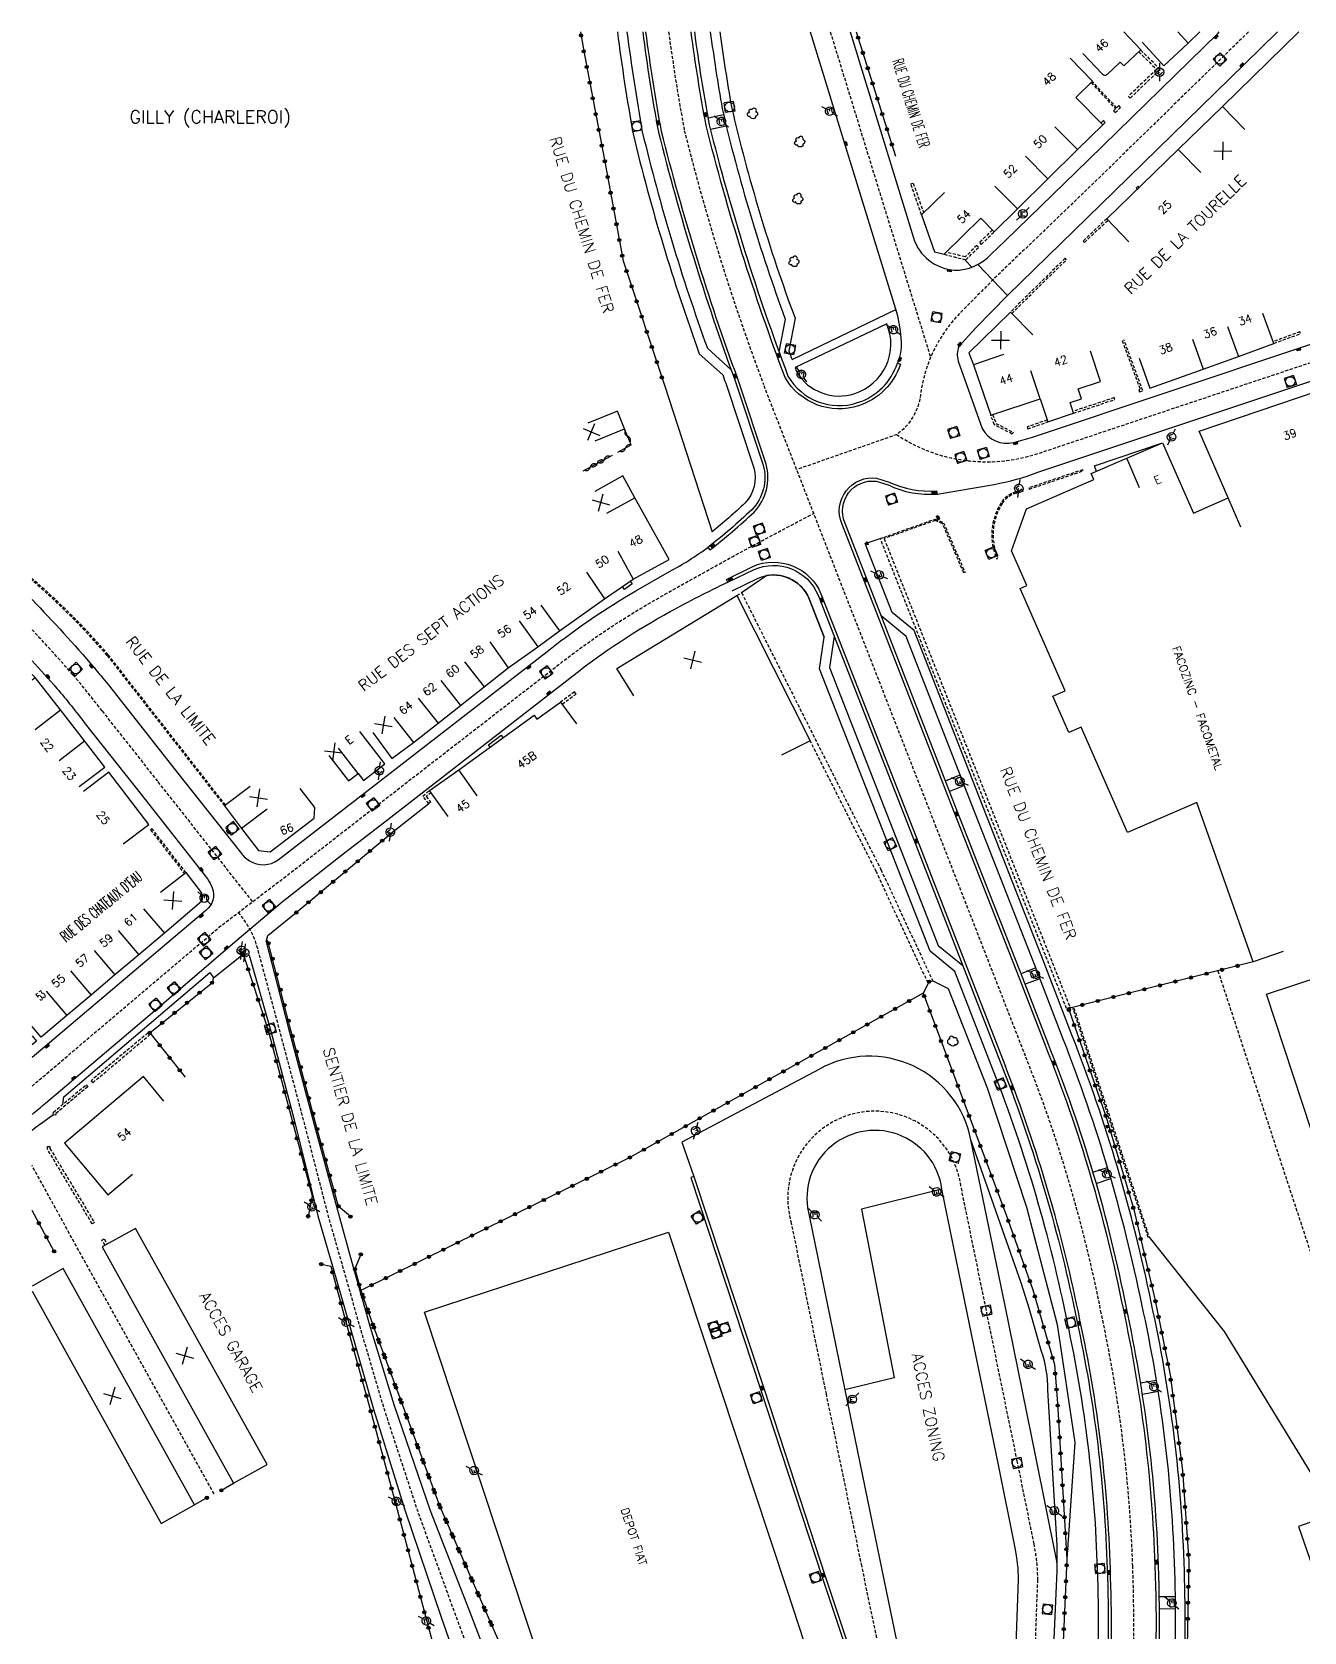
# Model space of a CAD drawing. Header units: millimetres. Extents: x 156998 to 158000, y 123000 to 124000.
# Drawn here: x 157000 to 157198.7, y 123750.1 to 124000 of the extents above; entities that cross this region are included whole.
import ezdxf
from ezdxf.enums import TextEntityAlignment as Align

# ---------------------------------------------------------------- set-up
doc = ezdxf.new("R2010")
doc.units = ezdxf.units.MM
doc.linetypes.add('DASHED', pattern=[0.75, 0.5, -0.25])
doc.layers.get('0').update_dxf_attribs({"linetype": 'CONTINUOUS'})
for name, color, linetype in [('W0001', 6, 'DASHED'), ('W0008', 7, 'CONTINUOUS'), ('W0100', 7, 'CONTINUOUS'), ('W0112', 1, 'DASHED'), ('W0211', 2, 'CONTINUOUS'), ('W0300', 7, 'CONTINUOUS'), ('W0310', 3, 'CONTINUOUS'), ('W0322', 7, 'CONTINUOUS'), ('W0334', 7, 'CONTINUOUS'), ('W0400', 7, 'CONTINUOUS'), ('W0420', 7, 'CONTINUOUS'), ('W0471', 7, 'CONTINUOUS'), ('W0851', 7, 'CONTINUOUS'), ('W0980', 7, 'CONTINUOUS'), ('W0984', 7, 'CONTINUOUS'), ('W0989', 7, 'CONTINUOUS'), ('W0991', 7, 'CONTINUOUS'), ('W1102', 7, 'CONTINUOUS')]:
    doc.layers.add(name, color=color, linetype=linetype)
doc.styles.get("Standard").update_dxf_attribs({"font": 'romans.shx', "width": 0.85})

# ---------------------------------------------------------------- blocks, each defined once
blk = doc.blocks.new('t991o')
at = {"color": 0, "linetype": 'Continuous'}
for p, q in [((-1, 1), (1, -1)), ((-1, -1), (1, 1))]:
    blk.add_line(p, q, dxfattribs=at)
blk = doc.blocks.new('t322o')
at = {"color": 0, "linetype": 'Continuous'}
for radius in [0.25, 0.15]:
    blk.add_circle((0, 0), radius, dxfattribs=at)
blk = doc.blocks.new('t310o')
at = {"color": 0, "linetype": 'Continuous'}
for centre, start, end in [((-0.5, 0.38), 216.8699, 323.1304), ((0.5, -0.37), 36.8699, 143.1303)]:
    blk.add_arc(centre, 0.625, start, end, dxfattribs=at)
blk = doc.blocks.new('T471')
for p, q in [((-0.333334, 0.333334), (-0.333334, -0.333334)), ((-0.333334, 0.333334), (0.333334, 0.333334)), ((-0.333334, 0), (0, 0)), ((0.500001, 0.500001), (1.000002, 1.000002)), ((-0.500001, -0.500001), (-1.000002, -1.000002)), ((-0.333334, -0.333334), (0.333334, -0.333334))]:
    blk.add_line(p, q)
blk.add_ellipse((0, 0), major_axis=(0.471405, 0.471405), ratio=1, start_param=5.4977871438, end_param=11.780972451)
blk = doc.blocks.new('T400')
for p, q in [((-0.15, 0.3), (0.15, 0.3)), ((-0.15, -0.25), (-0.15, 0.3)), ((-0.15, 0.15), (0.15, 0.15)), ((-0.15, 0), (0.15, 0)), ((0.15, 0.3), (0.15, -0.25)), ((-0.15, -0.15), (0.15, -0.15)), ((-0.15, -0.25), (-0.15, -0.3)), ((-0.15, -0.3), (0.15, -0.3)), ((0.15, -0.3), (0.15, -0.25))]:
    blk.add_line(p, q)
blk = doc.blocks.new('T420')
for p, q in [((0.75, 0.75), (-0.75, 0.75)), ((-0.75, 0.75), (-0.75, -0.75)), ((0.75, 0.75), (0.75, -0.75)), ((0.75, -0.75), (-0.75, -0.75))]:
    blk.add_line(p, q)
blk.add_ellipse((0, 0), major_axis=(-0.53, 0.53), ratio=1, start_param=3.926991, end_param=10.210176)
blk = doc.blocks.new('T851')
for p, q in [((-0.25, -0.15), (0, 0.32)), ((0, 0.32), (0.25, -0.15)), ((-0.25, -0.15), (0.25, -0.15))]:
    blk.add_line(p, q)
for major_axis in [(-0.106, 0.106), (-0.0354, 0.0354), (-0.0236, 0.0236)]:
    blk.add_ellipse((0, 0), major_axis=major_axis, ratio=1, start_param=3.926991, end_param=10.210176)
blk = doc.blocks.new('T300')
for p, q in [((-0.8, 0.51), (-0.86, 0.34)), ((-0.86, 0.34), (-0.86, 0.17)), ((-0.86, 0.17), (-0.74, 0.06)), ((-0.69, 0.63), (-0.8, 0.51)), ((-0.8, -0.06), (-0.74, 0.06)), ((-0.74, 0.06), (-0.69, 0.11)), ((-0.57, 0.69), (-0.69, 0.63)), ((-0.46, 0.69), (-0.57, 0.69)), ((-0.29, 0.63), (-0.46, 0.69)), ((-0.29, 0.63), (-0.17, 0.74)), ((-0.23, 0.57), (-0.29, 0.63)), ((-0.17, 0.74), (-0.06, 0.8)), ((-0.06, 0.8), (0.06, 0.8)), ((0.06, 0.8), (0.23, 0.74)), ((0.23, 0.74), (0.34, 0.63)), ((0.34, 0.63), (0.4, 0.51)), ((0.46, 0.46), (0.34, 0.46)), ((0.4, 0.51), (0.4, 0.46)), ((0.57, 0.4), (0.46, 0.46)), ((0.57, 0.4), (0.69, 0.29)), ((0.69, 0.29), (0.74, 0.17)), ((0.74, 0.06), (0.69, -0.17)), ((0.74, 0.17), (0.74, 0.06)), ((-0.8, -0.17), (-0.8, -0.06)), ((-0.8, -0.23), (-0.8, -0.17)), ((-0.74, -0.34), (-0.8, -0.23)), ((-0.69, -0.4), (-0.74, -0.34)), ((-0.51, -0.46), (-0.69, -0.4)), ((-0.4, -0.46), (-0.51, -0.46)), ((-0.4, -0.46), (-0.34, -0.46)), ((-0.34, -0.46), (-0.34, -0.4)), ((-0.34, -0.51), (-0.34, -0.46)), ((-0.29, -0.63), (-0.34, -0.51)), ((-0.17, -0.74), (-0.29, -0.63)), ((-0.06, -0.8), (-0.17, -0.74)), ((0.06, -0.8), (-0.06, -0.8)), ((0.17, -0.74), (0.06, -0.8)), ((0.23, -0.69), (0.17, -0.74)), ((0.29, -0.46), (0.23, -0.46)), ((0.29, -0.63), (0.23, -0.69)), ((0.46, -0.4), (0.29, -0.46)), ((0.34, -0.51), (0.29, -0.63)), ((0.34, -0.51), (0.34, -0.46)), ((0.57, -0.34), (0.46, -0.4)), ((0.63, -0.29), (0.57, -0.34)), ((0.69, -0.17), (0.63, -0.29))]:
    blk.add_line(p, q)

msp = doc.modelspace()

# ---------------------------------------------------------------- linework, layer by layer
at = {"layer": 'W0001'}
for points in [[(157166.24, 123696.66), (157168.45, 123709.9, 0.053022), (157171.93, 123760.34, 0.044708), (157167.01, 123799.87, 0.046898), (157155.18, 123840.02), (157141.25, 123875.75), (157126.5, 123913.51), (157114.27, 123944.93, -0.029126), (157101.89, 123984.63, -0.012682), (157099.44, 124000, -0.036978)], [(157000, 123906.63, -0.011035), (157006.37, 123899.61, -0.018225), (157010.94, 123893.94), (157019.68, 123882.86), (157034.43, 123864.13, -0.061862)], [(157157.1, 123758.16, 0.047767), (157156.52, 123763.84), (157153.89, 123776.77), (157149.01, 123800.54), (157145.09, 123819.75, 1.067456), (157118.54, 123814.17), (157124.02, 123787.3), (157129.5, 123760.68), (157136.93, 123724.78, 0.050313), (157139, 123715.7, -0.193757), (157140.24, 123693.4), (157126.43, 123652.7)], [(157123.59, 123620.95, -0.037594), (157130.33, 123624.9, 0.211344), (157137.13, 123632.98), (157151.77, 123683.29), (157155.11, 123716.32), (157156.72, 123747.98), (157157.1, 123758.16, 0.047767)]]:
    msp.add_lwpolyline(points, format="xyb", dxfattribs=at)
at = {"layer": 'W0001', "flags": 128}
for points in [[(157190, 124000), (157187.31, 123997.38), (157167.02, 123977.57), (157150.05, 123961.24), (157145.08, 123956.23, 0.16529), (157138.77, 123943.28, -0.213098), (157135.01, 123937.09), (157119.44, 123931.64)], [(157124.69, 124000), (157129.77, 123983.46), (157140.35, 123949.17, -0.055799)], [(157341.92, 124000), (157334.8, 123996.63), (157318.15, 123988.75, -0.037657), (157301.36, 123981.52), (157287.3, 123976.69), (157264.15, 123969.22), (157249.64, 123964.62), (157233.21, 123959.45), (157199.37, 123948.22), (157157.14, 123934.12, -0.231962), (157135.01, 123937.09, -13.627379)], [(157000, 123835.33, 0.001652), (157000.45, 123835.73), (157029.34, 123860.25), (157040.19, 123868.52), (157053.8, 123879.11), (157082.69, 123901.51, -0.034728), (157096.98, 123911.08, -0.010381), (157122.1, 123924.8, -0.654555)], [(157105.87, 123669.58), (157098.23, 123682.67), (157089.08, 123698.67), (157085.05, 123706.17), (157078.23, 123721.09), (157074.3, 123730.54), (157066.08, 123752.97), (157060.2, 123769.11), (157054.94, 123785.18), (157051.31, 123797.48), (157048.42, 123807.61), (157046.24, 123815.26), (157042.61, 123829.32), (157038.64, 123844.23), (157035.25, 123856.81, 0.114576), (157032.23, 123862.45, 4.503713)], [(157185.23, 123853.35), (157214.26, 123765.11, -0.043754), (157230.05, 123697.78), (157231.18, 123693.66, 0.089344), (157241.11, 123672.78), (157250.74, 123659.97)], [(157028.44, 123771.64), (157007.93, 123808.52), (157000, 123822.94, 0.045509)]]:
    msp.add_lwpolyline(points, format="xyb", dxfattribs=at)
at = {"layer": 'W0008'}
for points in [[(157000, 123911.33, -0.016444), (157009.69, 123900.71, -0.012652), (157013.99, 123895.41), (157022.74, 123884.29), (157032.49, 123871.93, 0.095), (157033.97, 123870.54, 0.310613), (157038.46, 123870.7), (157052.04, 123881.21), (157080.91, 123903.6, -0.033133), (157094.29, 123912.7), (157099.57, 123915.71, 0.035453), (157105.57, 123919.49), (157105.88, 123919.09, 0.023974), (157112.8, 123925.02, 0.263667), (157114.67, 123932.48), (157110.24, 123945.81, -0.02586), (157098.32, 123984.47, -0.012417), (157095.9, 124000, -0.037707)], [(157121.55, 124000), (157126.9, 123982.58), (157135.02, 123956.26, -0.055326), (157135.75, 123951.59, -0.112173), (157135.16, 123948.26), (157135.64, 123948.1, -0.240001), (157129.12, 123941.62, -0.356346), (157117.63, 123946.04, -0.028874), (157105.29, 123985.37, -0.012209), (157102.95, 124000, -0.036936)], [(157158.3, 123841.67), (157154.29, 123852.02), (157143.99, 123878.29), (157132.32, 123908.26), (157126.48, 123923.2, -0.574198), (157131.93, 123930.32), (157133.91, 123929.7, 0.130435), (157141.27, 123928.32), (157141.36, 123927.83), (157150.29, 123929.34, 0.045387), (157157.12, 123931.22), (157200.08, 123945.58), (157220.51, 123952.38), (157234, 123956.81), (157250.4, 123961.98), (157264.91, 123966.59), (157287.98, 123974.06), (157302.41, 123978.68, 0.043607), (157315.45, 123983.97), (157334.42, 123993.51), (157344.34, 123998.51), (157347.55, 124000)], [(157127.79, 124000), (157132.46, 123984.77), (157137.67, 123967.85, 0.305254), (157144.02, 123962.8, 0.221231), (157149.8, 123965.29), (157152.02, 123967.39), (157165.02, 123980.05), (157185.26, 123999.82), (157185.45, 124000)], [(157194.53, 124000), (157189.36, 123994.95), (157169.02, 123975.09), (157152.38, 123958.82), (157147.41, 123953.8), (157144.79, 123950.86, 0.185683), (157144.66, 123948.6), (157148.42, 123938.07, 0.347604), (157153.33, 123935.89, 0.011378), (157156.27, 123936.71), (157198.66, 123950.86), (157218.93, 123957.64), (157232.42, 123962.08), (157248.89, 123967.27), (157263.39, 123971.86), (157286.47, 123979.28), (157300.72, 123984.52, 0.443334), (157301.63, 123987), (157298.55, 123992.6), (157294.46, 124000, -0.325105)], [(157000, 123830.93, 0.006687), (157002.11, 123832.69), (157004.44, 123834.65), (157019.87, 123847.7), (157031.32, 123857.56), (157039.07, 123864.1), (157048.36, 123871.44), (157055.56, 123877.01), (157084.46, 123899.42, -0.041454), (157099.66, 123909.46, -0.014279), (157108.69, 123914.06), (157108.48, 123914.49), (157112.59, 123916.52, -0.418559), (157123.23, 123912.23), (157125.65, 123906.04), (157138.51, 123873.21), (157152.06, 123838.38)], [(157000, 123901.79, -0.006884), (157003.88, 123897.45, -0.018334), (157008.32, 123891.93), (157017.09, 123880.82), (157027.42, 123867.7, -0.058995), (157028.15, 123866.32, -0.32983), (157027.17, 123862.77), (157000, 123839.8, -0.043547)], [(157158.31, 123718.11), (157160.13, 123759.6, 0.057887), (157159.99, 123761.67), (157156.79, 123777.45), (157151.93, 123801.27), (157146.66, 123826.94, 0.507829), (157122.99, 123838.01), (157101.52, 123826.57), (157103.37, 123821.22), (157114.34, 123787.98), (157123.91, 123758.81), (157133.47, 123730.02)], [(157169.68, 123696.01), (157171.92, 123709.28, 0.053017), (157175.45, 123760.47, 0.044665), (157170.46, 123800.58, 0.046861), (157158.3, 123841.67, 0.046861)], [(157162.79, 123697.3), (157165.2, 123711.52, 0.009525), (157166.32, 123718.53, 0.044497), (157168.43, 123759.87, 0.045735), (157163.69, 123798.8, 0.043772), (157152.06, 123838.38, 0.043772)], [(157154.1, 123758.2, 0.047139), (157153.57, 123763.24), (157150.95, 123776.17), (157146.07, 123799.93), (157142.13, 123819.24, 1.07678), (157121.45, 123814.88), (157126.96, 123787.9), (157132.44, 123761.29), (157139.89, 123725.28, 0.721215), (157146.73, 123723.85), (157149.05, 123730.49), (157152.27, 123740.1, 0.082207), (157153.72, 123748.06), (157154.1, 123758.2)], [(157174.49, 123811.75), (157186.21, 123796.99), (157203.59, 123768.59), (157197.84, 123766.56), (157199.97, 123760.38), (157208.47, 123763.2), (157219.72, 123728.4), (157221.77, 123721.8), (157223.27, 123715.04), (157226.47, 123698.73), (157227.38, 123698.73, 0.07673), (157239.13, 123671.53)]]:
    msp.add_lwpolyline(points, format="xyb", dxfattribs=at)
for points in [[(157036.85, 123858.01), (157036.59, 123857.86), (157039.99, 123844.53), (157044.26, 123828.56), (157047.85, 123815.41), (157049.91, 123808.01), (157052.81, 123797.71), (157056.55, 123785.45), (157062.17, 123769.05), (157068.23, 123753.56), (157077.1, 123730.43), (157078.63, 123726.62), (157080.48, 123722.17), (157086.91, 123707.22), (157091.28, 123699.57)], [(157033.9, 123855.77), (157037.29, 123843.93), (157040.96, 123830.09), (157044.64, 123815.1), (157046.93, 123807.22), (157049.8, 123797.26), (157053.33, 123784.9), (157058.24, 123769.17), (157063.93, 123752.38), (157071.51, 123730.64), (157073.89, 123724.89), (157075.97, 123720.02), (157083.2, 123705.12), (157086.88, 123697.77), (157096.21, 123681.52), (157103.83, 123668.5)]]:
    msp.add_lwpolyline(points, dxfattribs=at)
at = {"layer": 'W0100'}
msp.add_lwpolyline([(157164.13, 123996.65), (157167.19, 123993.4, 0.321546), (157167.91, 123993.34), (157169.98, 123995.29), (157170.53, 123994.7), (157173.18, 123997.19), (157170.54, 124000)], format="xyb", dxfattribs=at)
for points in [[(157197.89, 124000), (157185.94, 123988.35), (157179.05, 123981.63), (157167.87, 123970.84), (157171.34, 123967.24)], [(157173.4, 123998.41), (157176.8, 123994.73), (157180.6, 123998.25), (157182.39, 124000)], [(157142.45, 123965.27), (157148.22, 123970.93), (157150.29, 123968.81), (157153.91, 123972.36), (157158.67, 123977.04), (157163.29, 123981.63), (157167.24, 123985.49), (157163.05, 123989.78), (157165.65, 123992.32), (157162.16, 123995.89)], [(157142.52, 123974.92), (157138.95, 123971.42), (157140.97, 123965.68), (157142.45, 123965.27)], [(157156.32, 123952.69), (157152.82, 123956.25), (157146.35, 123949.9), (157147.04, 123947.99), (157149.74, 123940.15), (157157.46, 123942.72), (157158.67, 123939.1), (157162.69, 123940.44), (157162.14, 123942.11), (157163.94, 123942.71), (157163.42, 123944.26), (157166.9, 123945.42), (157165.32, 123950.16)], [(157172.92, 123949.06), (157174.6, 123944.36), (157182.93, 123947.33), (157188.43, 123949.32), (157193.97, 123951.36), (157192.24, 123956.05)], [(157195.44, 123856.39), (157190.72, 123854.73), (157181.95, 123879.66), (157171.1, 123874.95), (157163.86, 123891.42), (157161.95, 123890.58), (157159.46, 123896.24), (157161.37, 123897.08), (157154.35, 123913.06), (157155.39, 123913.52), (157153.01, 123918.93), (157155.33, 123925.53), (157165.86, 123930.12), (157165.42, 123931.01), (157171.02, 123933.42), (157176.59, 123935.85), (157179.1, 123930.16), (157181.4, 123924.86), (157186.83, 123927.23), (157182.3, 123937.65), (157207.04, 123946.01), (157212.19, 123947.71), (157213.76, 123942.96)], [(157087.94, 123936.14), (157092.57, 123938.02), (157091.45, 123940.77), (157086.82, 123938.89)], [(157053.26, 123890.56), (157056.21, 123886.52), (157059.59, 123888.99), (157063.42, 123892.01), (157066.94, 123894.79), (157070.64, 123897.69), (157074.4, 123900.68), (157079, 123903.98), (157082.4, 123906.44), (157089.4, 123911.48), (157093.92, 123914.53), (157099.5, 123917.6), (157094.18, 123927.24), (157092.26, 123930.67), (157087.9, 123928.22)], [(157093.98, 123896.29), (157091.37, 123900.55), (157110.11, 123911.99), (157121.53, 123889.29), (157117.06, 123887.05)], [(157007.39, 123882.12), (157011.35, 123885.17), (157008.19, 123889.27), (157004.45, 123894.1), (157000.48, 123899.18), (157000, 123899.64)], [(157065.01, 123877.46), (157062.11, 123881.54), (157066.65, 123884.75), (157078.42, 123893.28), (157078.87, 123892.66), (157082.57, 123895.34), (157085.05, 123891.91)], [(157046.37, 123886.97), (157049.45, 123883.03), (157050.93, 123884.18), (157051.77, 123883.1), (157055.11, 123885.7), (157051.18, 123890.72)], [(157014.26, 123873.17), (157018.24, 123876.2), (157012, 123884.38), (157008.02, 123881.35)], [(157034.05, 123882.15), (157030.05, 123879.14), (157032.74, 123875.58), (157035.39, 123872.15), (157037.22, 123871.92), (157044.06, 123877.21), (157044.18, 123878.84), (157041.86, 123881.83)], [(157020.09, 123865.64), (157024.05, 123868.69), (157026.44, 123865.59), (157026.45, 123864.2), (157020.67, 123859.23), (157016.7, 123855.86), (157012.94, 123852.71), (157009.26, 123849.56), (157005.45, 123846.35), (157001.43, 123842.96), (157000, 123844.66)], [(157000, 123843.21), (157000.71, 123842.36), (157000, 123841.77)], [(157020.61, 123833), (157017.39, 123836.83), (157005.05, 123826.44), (157011.87, 123818.34), (157015.7, 123821.57)], [(157025.39, 123769.94), (157004.89, 123806.83), (157000, 123804.11)], [(157000, 123803.32), (157020.16, 123767.03), (157025.39, 123769.94)]]:
    msp.add_lwpolyline(points, dxfattribs=at)
at = {"layer": 'W0100', "flags": 128}
for points in [[(157273.42, 123737.38), (157268.67, 123735.81), (157265.17, 123746.46), (157230.56, 123735.07), (157192.84, 123849.7), (157232.2, 123862.65)], [(157099.4, 123812.55), (157117.93, 123756.53), (157126.66, 123729.94), (157088.63, 123717.37), (157061.29, 123800.01), (157099.4, 123812.55)]]:
    msp.add_lwpolyline(points, dxfattribs=at)
at = {"layer": 'W0100'}
msp.add_lwpolyline([(157016.19, 123813.12), (157010.96, 123810.21), (157031.49, 123773.33), (157036.72, 123776.24)], close=True, dxfattribs=at)
at = {"layer": 'W0112'}
for points in [[(157172.89, 123996.92), (157175.64, 123994.15), (157171.26, 123989.95), (157171.54, 123989.67), (157176.21, 123994.15), (157173.18, 123997.19)], [(157165.43, 123992.1), (157169.24, 123988), (157168.9, 123987.69), (157169.17, 123987.4), (157170.04, 123988.21), (157169.77, 123988.5), (157169.41, 123988.16), (157165.6, 123992.27)], [(157167.24, 123985.49), (157167.64, 123985.88), (157167.35, 123986.16), (157166.96, 123985.77)], [(157138.95, 123971.42), (157137.26, 123976.28), (157137.64, 123976.41), (157139.27, 123971.73)], [(157172.94, 123975.73), (157172.76, 123975.91), (157172.46, 123975.61), (157172.63, 123975.44)], [(157167.87, 123970.84), (157164.18, 123967.35), (157164.39, 123967.13), (157168.07, 123970.62)], [(157150.01, 123969.09), (157148, 123967.1), (157148.28, 123966.82), (157150.29, 123968.81)], [(157142.45, 123965.27), (157145.88, 123964.42), (157147.86, 123966.39), (157147.58, 123966.67), (157145.76, 123964.87), (157142.79, 123965.6)], [(157153.03, 123956.04), (157161.57, 123964.43), (157161.36, 123964.65), (157152.82, 123956.25)], [(157170.27, 123951.81), (157173.1, 123944.16), (157172.86, 123944.08), (157172.97, 123943.8), (157173.48, 123943.98), (157170.55, 123951.91)], [(157193.97, 123951.36), (157198.15, 123952.89), (157198.05, 123953.17), (157193.87, 123951.64)], [(157162.69, 123940.44), (157169.14, 123942.59), (157169.04, 123942.88), (157162.6, 123940.73)], [(157150.03, 123940.25), (157150.56, 123938.85), (157153.24, 123937.47), (157153.1, 123937.2), (157150.32, 123938.64), (157149.74, 123940.15)], [(157158.57, 123939.39), (157155.44, 123938.3), (157155.54, 123938.01), (157158.67, 123939.1)], [(157110.11, 123911.99), (157110.83, 123912.4), (157132.6, 123869.16), (157140.68, 123851.79), (157139.96, 123851.45), (157131.88, 123868.81), (157121.53, 123889.29)], [(157082.8, 123895.02), (157084.99, 123896.59), (157084.75, 123896.91), (157082.57, 123895.34)], [(157062.35, 123881.21), (157061.59, 123880.58), (157062.28, 123879.72), (157061.97, 123879.47), (157061.03, 123880.64), (157062.11, 123881.54)], [(157024.05, 123868.69), (157018.76, 123875.55), (157018.53, 123875.36), (157023.82, 123868.51)], [(157011.41, 123810.46), (157010.93, 123811.27), (157011.28, 123811.47), (157011.76, 123810.65)]]:
    msp.add_lwpolyline(points, dxfattribs=at)
for points in [[(157164.13, 123931.63), (157155.69, 123928.78), (157155.75, 123928.59), (157164.19, 123931.44)], [(157161.6, 123847.45), (157132.49, 123920.88), (157133.03, 123921.06), (157141.05, 123923.91), (157142.37, 123923.35), (157145.73, 123915.59), (157145.54, 123915.51), (157142.22, 123923.2), (157141.05, 123923.69), (157133.1, 123920.87), (157162.13, 123847.66)], [(157162.75, 123847.54), (157174.49, 123811.75), (157174.34, 123811.7), (157162.6, 123847.48)], [(157018.09, 123843.64), (157009.22, 123836.18), (157009.48, 123835.87), (157018.35, 123843.33)], [(157003.29, 123830.87), (157003.36, 123831.26), (157008.45, 123835.55), (157008.71, 123835.25), (157003.73, 123831.05), (157003.68, 123830.8)], [(157009.41, 123813.83), (157002.4, 123825.5), (157002.4, 123825.9), (157002.8, 123825.9), (157002.8, 123825.61), (157009.75, 123814.03)]]:
    msp.add_lwpolyline(points, close=True, dxfattribs=at)
msp.add_lwpolyline([(157150.87, 123917.77, -0.248817), (157151.55, 123926.36, -0.187777), (157153.73, 123927.96), (157154.8, 123928.3), (157154.74, 123928.49), (157153.68, 123928.15, 0.187449), (157151.38, 123926.47, 0.248817), (157150.69, 123917.69)], format="xyb", close=True, dxfattribs=at)
for points in [[(157030.21, 123879.26), (157011.91, 123902.72, 0.038104), (157000, 123914.63)], [(157000, 123914.36, -0.037704), (157011.75, 123902.6), (157030.05, 123879.14)]]:
    msp.add_lwpolyline(points, format="xyb", dxfattribs=at)
at = {"layer": 'W0211'}
msp.add_lwpolyline([(157140.68, 123851.79), (157143.12, 123850.58), (157149.17, 123835.07), (157155.33, 123816.41), (157160.13, 123798.09), (157162.86, 123779.65), (157161.65, 123761.42)], dxfattribs=at)
at = {"layer": 'W0310'}
msp.add_lwpolyline([(157091.52, 123934.35), (157093.59, 123935.49), (157092.57, 123938.02)], dxfattribs=at)
at = {"layer": 'W0310', "flags": 128}
msp.add_lwpolyline([(157086.1, 123931.43), (157090.65, 123933.91)], dxfattribs=at)
at = {"layer": 'W0322'}
for points in [[(157085.65, 124000), (157086.17, 123997.03), (157089.36, 123980.31), (157092.33, 123964.28), (157098.83, 123944.68)], [(157128.75, 124000), (157134.87, 123980.63)], [(157041.28, 123862.45), (157056.35, 123875.05)], [(157049.74, 123814.95), (157047.87, 123816.53), (157044.56, 123828.59), (157040.29, 123844.67), (157036.85, 123858.01)], [(157032.97, 123855.95), (157036.81, 123844.26), (157040.63, 123829.98), (157043.76, 123818.18), (157043.06, 123814.67)], [(157190.72, 123854.73), (157161.88, 123847.48), (157167.71, 123830.67), (157172.03, 123816.26), (157175.45, 123801.87), (157177.75, 123790.25), (157179.7, 123775.32), (157180.7, 123761.11), (157180.16, 123734.44), (157177.29, 123710.14), (157178.15, 123695.39)], [(157018.38, 123843.66), (157028.23, 123851.59), (157028.34, 123852.23)], [(157139.18, 123849.85), (157093.4, 123824.21), (157051.37, 123803.42), (157053.3, 123797.91), (157057.44, 123786.63), (157063.7, 123769.67), (157070.89, 123753.23), (157080.52, 123731.23), (157081.76, 123728.5), (157090.18, 123709.24)], [(157140.11, 123851.66), (157139.18, 123849.85), (157152.23, 123815.06), (157156.34, 123803.51), (157159.7, 123791.86), (157160.2, 123785.75), (157161.65, 123761.42), (157160.43, 123734.55)], [(157018.38, 123843.66), (157023.94, 123836.74)], [(157003.45, 123809.53), (157000, 123815.9)], [(157045.18, 123807.53), (157046.67, 123807.19), (157048.78, 123799.47), (157052.88, 123784.66), (157056.63, 123770.74), (157061.45, 123752.55), (157068.63, 123725.55), (157068.56, 123725.04), (157064.5, 123723.68)], [(157051.35, 123809.06), (157050.44, 123806.78), (157051.37, 123803.42)], [(157029.58, 123772.2), (157031.49, 123773.33)], [(157027.32, 123771.04), (157025.39, 123769.94)]]:
    msp.add_lwpolyline(points, dxfattribs=at)
at = {"layer": 'W0334'}
for points in [[(157091.44, 124000, 0.012271), (157093.88, 123984.09, 0.028096), (157104.23, 123949.75), (157107.88, 123946.43, 0.000867), (157108.35, 123945.15), (157112.76, 123931.9, -0.259174), (157111.39, 123926.44, -0.018446), (157106.22, 123921.92, -0.023821)], [(157092.93, 124000, 0.012092), (157095.33, 123984.39, 0.027774), (157105.49, 123950.6), (157109.18, 123947.25)], [(157095.39, 124000, 0.012481), (157097.83, 123984.37, 0.025866), (157109.77, 123945.64), (157114.2, 123932.33, -0.26272), (157112.45, 123925.38, -0.023938), (157105.57, 123919.49, -0.023938)], [(157103.46, 124000, 0.01214), (157105.78, 123985.48, 0.028835), (157118.08, 123946.26, 0.355162), (157128.96, 123942.1, 0.240001), (157135.16, 123948.26, 0.240001)], [(157105.95, 124000, 0.009595), (157107.8, 123988.03, 0.031734), (157117.66, 123955.15), (157116.67, 123950.06)], [(157107.44, 124000, 0.009403), (157109.25, 123988.33, 0.03208), (157119.19, 123955.28), (157118.21, 123950.22, 0.00104), (157118.72, 123948.83), (157134.9, 123956.66)], [(157170.17, 123695.92), (157172.41, 123709.2, 0.053016), (157175.95, 123760.48, 0.044659), (157170.95, 123800.68, 0.046856), (157158.76, 123841.85), (157154.76, 123852.2), (157144.45, 123878.47), (157132.78, 123908.44), (157126.94, 123923.38, -0.571447), (157131.83, 123929.83), (157133.73, 123929.24, 0.129818), (157141.36, 123927.83, 0.129818)], [(157174.26, 123695.16), (157176.2, 123707.56, 0.01439), (157178.06, 123719.38, 0.039876), (157179.99, 123759.63, 0.047228), (157174.81, 123801.59, 0.043173), (157162.47, 123843.2), (157158.08, 123854.61), (157148.22, 123879.83), (157137.78, 123906.49), (157134.37, 123909.31), (157130.15, 123920.08), (157132.49, 123920.88)], [(157108.69, 123914.06), (157112.8, 123916.06, -0.417874), (157122.77, 123912.04), (157125.18, 123905.86), (157138.04, 123873.03), (157151.59, 123838.2, -0.043775), (157163.2, 123798.7, -0.045741), (157167.93, 123759.86, -0.0445), (157165.83, 123718.6), (157162.3, 123697.39)], [(157109.34, 123912.71), (157113.43, 123914.7, -0.415551), (157121.38, 123911.48), (157123.73, 123905.46)], [(157160.79, 123697.67), (157164.34, 123718.81, 0.044506), (157166.43, 123759.81, 0.045761), (157161.73, 123798.39, 0.043787), (157150.2, 123837.65), (157144.13, 123853.25), (157140.29, 123856.41), (157133.88, 123872.77), (157123.01, 123900.53), (157123.73, 123905.46), (157121.38, 123911.48, 0.3482), (157114.79, 123915.1), (157110.83, 123912.4)], [(157172.66, 123695.45), (157174.72, 123707.84, 0.01439), (157176.57, 123719.57, 0.039878), (157178.5, 123759.58, 0.047243), (157173.35, 123801.28, 0.043185), (157161.07, 123842.66, 0.043185)], [(157000, 123828.48, 0.003978), (157003.28, 123830.87, 0.015952)], [(157160.13, 123760.41), (157160.14, 123763.58), (157158.68, 123787.88, 0.082514), (157157.69, 123793.87), (157155.75, 123800.66), (157155.13, 123802.62), (157154.49, 123804.61), (157146.66, 123826.94)]]:
    msp.add_lwpolyline(points, format="xyb", dxfattribs=at)
for points in [[(157108.03, 123987.05), (157105.59, 123986.55)], [(157108.45, 123985.27), (157105.96, 123984.78)], [(157146.82, 123963.26), (157145.8, 123964.29), (157145.88, 123964.42)], [(157152.38, 123958.82), (157147.72, 123963.66)], [(157098.83, 123944.68), (157106.22, 123921.92)], [(157166.25, 123931.37), (157165.95, 123932.22), (157176.59, 123935.85)], [(157093.44, 123914.21), (157093.74, 123913.78), (157092.54, 123912.93), (157092.23, 123913.39)], [(157161.07, 123842.66), (157156.68, 123854.07), (157146.82, 123879.28), (157136.52, 123905.58), (157132.65, 123908.78)], [(157125.27, 123905.64), (157124.56, 123900.71), (157135.27, 123873.31), (157141.55, 123857.32), (157145.38, 123854.16)], [(157071.56, 123888.31), (157071.3, 123888.67), (157073.28, 123890.14), (157073.56, 123889.76)], [(157142.67, 123883.05), (157144.99, 123883.95)], [(157145.64, 123882.31), (157143.33, 123881.35)], [(157036.59, 123857.86), (157036.86, 123858.89), (157041.28, 123862.45)], [(157004.8, 123832.48), (157004.96, 123833.65), (157004.96, 123833.65), (157027.79, 123853.1), (157028.34, 123852.23), (157032.97, 123855.95)], [(157156.77, 123853.82), (157154.49, 123852.9)], [(157157.43, 123852.12), (157155.13, 123851.24)], [(157165.71, 123821.91), (157167.98, 123822.63)], [(157103.37, 123821.22), (157102.89, 123821.06), (157113.86, 123787.82), (157123.44, 123758.65), (157133, 123729.85)], [(157166.23, 123820.15), (157168.49, 123820.89)], [(157142.13, 123819.24), (157129.55, 123816.14), (157134.69, 123789.77), (157126.96, 123787.9)], [(157173.16, 123788.97), (157175.63, 123789.41)], [(157175.91, 123787.64), (157173.45, 123787.17)], [(157178.59, 123755.55), (157176.08, 123755.54)], [(157176.1, 123753.69), (157178.61, 123753.72)]]:
    msp.add_lwpolyline(points, dxfattribs=at)
msp.add_lwpolyline([(157119.18, 123947.59, 0.000516), (157119.44, 123946.91, 0.35094), (157128.5, 123943.52, 0.439371), (157133.52, 123954.4)], format="xyb", close=True, dxfattribs=at)
at = {"layer": 'W0334', "flags": 128}
msp.add_lwpolyline([(157056.35, 123875.05), (157061.97, 123879.47)], dxfattribs=at)
at = {"layer": 'W1102'}
for p, q in [((157178.98, 124000), (157180.6, 123998.25)), ((157185.94, 123988.35), (157189.43, 123984.78)), ((157159.77, 123985.18), (157163.29, 123981.63)), ((157155.16, 123980.6), (157158.67, 123977.04)), ((157182.54, 123978.05), (157179.05, 123981.63)), ((157150.41, 123975.93), (157153.91, 123972.36)), ((157181.24, 123952.04), (157182.93, 123947.33)), ((157186.73, 123954.02), (157188.43, 123949.32)), ((157151.76, 123949.62), (157147.04, 123947.99)), ((157172.99, 123928.82), (157171.02, 123933.42)), ((157089.81, 123924.82), (157094.18, 123927.24)), ((157188.82, 123922.64), (157186.83, 123927.23)), ((157091.51, 123918.92), (157093.92, 123914.53)), ((157086.6, 123915.63), (157089.4, 123911.48)), ((157079.48, 123910.49), (157082.4, 123906.44)), ((157076.07, 123908.03), (157079, 123903.98)), ((157071.49, 123904.75), (157074.4, 123900.68)), ((157067.53, 123901.61), (157070.64, 123897.69)), ((157000, 123898.8), (157000.48, 123899.18)), ((157063.85, 123898.72), (157066.94, 123894.79)), ((157060.31, 123895.93), (157063.42, 123892.01)), ((157000.49, 123891.04), (157004.45, 123894.1)), ((157056.49, 123892.92), (157059.59, 123888.99)), ((157004.23, 123886.21), (157008.19, 123889.27)), ((157069.54, 123880.68), (157066.65, 123884.75)), ((157036.73, 123878.58), (157032.74, 123875.58)), ((157017.41, 123863.01), (157020.67, 123859.23)), ((157013.47, 123859.67), (157016.7, 123855.86)), ((157009.73, 123856.54), (157012.94, 123852.71)), ((157006.01, 123853.36), (157009.26, 123849.56)), ((157002.23, 123850.18), (157005.45, 123846.35))]:
    msp.add_line(p, q, dxfattribs=at)
at = {"layer": 'W1102', "flags": 128}
for points in [[(157157.46, 123942.72), (157156.02, 123947.07)], [(157050.93, 123884.18), (157047.85, 123888.12)]]:
    msp.add_lwpolyline(points, dxfattribs=at)

# ---------------------------------------------------------------- block references
at = {"layer": 'W0300'}
for p, rotation in [((157112.53, 123987.18), 278.214877936693), ((157119.9, 123982.76), 285.280095096965), ((157119.6, 123973.85), 285.280095096965), ((157119, 123964.06), 285.280095096965), ((157143.74, 123842.38), 194.099831443303)]:
    msp.add_blockref('T300', p, dxfattribs=dict(at, rotation=rotation))
at = {"layer": 'W0310'}
for p, rotation in [((157093.04, 123936.86), 111.9712989505372), ((157092.7, 123935), 28.91683682629722), ((157087.2, 123932.02), 28.58029324620424), ((157088.29, 123932.62), 28.58029324620424), ((157089.39, 123933.22), 28.58029324620424)]:
    msp.add_blockref('t310o', p, dxfattribs=dict(at, rotation=rotation))
at = {"layer": 'W0322'}
for p, rotation in [((157085.74, 123999.46), 279.901437749137), ((157129.03, 123999.11), 287.522822478574), ((157086.17, 123996.99), 280.824654608211), ((157129.78, 123996.73), 287.522822478574), ((157086.64, 123994.54), 280.824654608211), ((157130.54, 123994.34), 287.522822478574), ((157087.11, 123992.08), 280.824654608211), ((157131.29, 123991.96), 287.522822478574), ((157087.58, 123989.63), 280.824654608211), ((157132.04, 123989.58), 287.522822478574), ((157088.05, 123987.17), 280.824654608211), ((157132.8, 123987.19), 287.522822478574), ((157088.52, 123984.72), 280.824654608211), ((157133.55, 123984.81), 287.522822478574), ((157088.99, 123982.26), 280.824654608211), ((157134.3, 123982.42), 287.522822478574), ((157089.46, 123979.81), 280.495175164489), ((157089.91, 123977.35), 280.495175164489), ((157090.37, 123974.89), 280.495175164489), ((157090.82, 123972.43), 280.495175164489), ((157091.28, 123969.97), 280.495175164489), ((157091.73, 123967.51), 280.495175164489), ((157092.19, 123965.06), 280.495175164489), ((157092.87, 123962.66), 288.332112649616), ((157093.66, 123960.28), 288.332112649616), ((157094.44, 123957.91), 288.332112649616), ((157095.23, 123955.54), 288.332112649616), ((157096.02, 123953.16), 288.332112649616), ((157096.8, 123950.79), 288.332112649616), ((157097.59, 123948.42), 288.332112649616), ((157098.38, 123946.04), 288.332112649616), ((157052.79, 123872.06), 39.88315104507339), ((157054.7, 123873.67), 39.88315104507339), ((157050.87, 123870.46), 39.88315104507339), ((157047.03, 123867.26), 39.88315104507339), ((157048.95, 123868.86), 39.88315104507339), ((157043.19, 123864.05), 39.88315104507339), ((157045.11, 123865.65), 39.88315104507339), ((157041.28, 123862.45), 39.88315104507339), ((157036.94, 123857.65), 104.467253700723), ((157032.97, 123855.95), 288.1762636103919), ((157037.57, 123855.23), 104.467253700723), ((157188.3, 123854.12), 194.0998314433029), ((157028.12, 123851.5), 38.8433985118979), ((157033.75, 123853.58), 288.1762636103919), ((157038.19, 123852.81), 104.467253700723), ((157140.11, 123851.66), 242.916107256429), ((157178.6, 123851.68), 194.0998314433029), ((157181.02, 123852.29), 194.0998314433029), ((157183.45, 123852.9), 194.0998314433029), ((157185.87, 123853.51), 194.0998314433029), ((157026.17, 123849.93), 38.8433985118979), ((157034.53, 123851.2), 288.1762636103919), ((157038.82, 123850.39), 104.467253700723), ((157139.35, 123849.41), 290.552020455766), ((157168.9, 123849.25), 194.0998314433029), ((157171.33, 123849.85), 194.0998314433029), ((157173.75, 123850.46), 194.0998314433029), ((157176.18, 123851.07), 194.0998314433029), ((157022.27, 123846.79), 38.8433985118979), ((157024.22, 123848.36), 38.8433985118979), ((157035.31, 123848.83), 288.1762636103919), ((157039.44, 123847.97), 104.467253700723), ((157134.82, 123847.4), 209.2540282575358), ((157137, 123848.63), 209.2540282575358), ((157140.22, 123847.07), 290.552020455766), ((157161.96, 123847.24), 289.1436208293221), ((157164.05, 123848.03), 194.0998314433029), ((157166.48, 123848.64), 194.0998314433029), ((157020.33, 123845.23), 38.8433985118979), ((157036.09, 123846.45), 288.1762636103919), ((157036.86, 123844.07), 284.949003543139), ((157040.07, 123845.55), 104.467253700723), ((157130.46, 123844.96), 209.2540282575358), ((157132.64, 123846.18), 209.2540282575358), ((157141.1, 123844.73), 290.552020455766), ((157162.78, 123844.88), 289.1436208293221), ((157018.38, 123843.66), 308.795122533625), ((157018.38, 123843.66), 38.8433985118979), ((157019.95, 123841.71), 308.795122533625), ((157037.51, 123841.66), 284.949003543139), ((157040.7, 123843.13), 104.864190664995), ((157126.1, 123842.52), 209.2540282575358), ((157128.28, 123843.74), 209.2540282575358), ((157141.98, 123842.39), 290.552020455766), ((157163.6, 123842.51), 289.1436208293221), ((157021.51, 123839.76), 308.795122533625), ((157038.15, 123839.24), 284.949003543139), ((157041.34, 123840.71), 104.864190664995), ((157121.73, 123840.07), 209.2540282575358), ((157123.91, 123841.3), 209.2540282575358), ((157142.86, 123840.05), 290.552020455766), ((157164.42, 123840.15), 289.1436208293221), ((157023.08, 123837.81), 308.795122533625), ((157038.8, 123836.83), 284.949003543139), ((157041.98, 123838.3), 104.864190664995), ((157117.37, 123837.63), 209.2540282575358), ((157119.55, 123838.85), 209.2540282575358), ((157143.73, 123837.71), 290.552020455766), ((157165.24, 123837.79), 289.1436208293221), ((157039.44, 123834.41), 284.949003543139), ((157042.63, 123835.88), 104.864190664995), ((157113.01, 123835.19), 209.2540282575358), ((157115.19, 123836.41), 209.2540282575358), ((157144.61, 123835.37), 290.552020455766), ((157166.06, 123835.43), 289.1436208293221), ((157040.09, 123832), 284.949003543139), ((157043.27, 123833.46), 104.864190664995), ((157106.46, 123831.52), 209.2540282575358), ((157108.65, 123832.74), 209.2540282575358), ((157110.83, 123833.97), 209.2540282575358), ((157145.49, 123833.03), 290.552020455766), ((157166.88, 123833.07), 289.1436208293221), ((157040.73, 123829.58), 284.88433865892), ((157043.91, 123831.05), 104.864190664995), ((157102.1, 123829.08), 209.2540282575358), ((157104.28, 123830.3), 209.2540282575358), ((157146.37, 123830.69), 290.552020455766), ((157167.7, 123830.71), 289.1436208293221), ((157041.37, 123827.17), 284.88433865892), ((157044.55, 123828.63), 104.864190664995), ((157097.74, 123826.64), 209.2540282575358), ((157099.92, 123827.86), 209.2540282575358), ((157147.24, 123828.34), 290.552020455766), ((157168.42, 123828.31), 286.6789208117403), ((157042.02, 123824.75), 284.88433865892), ((157045.21, 123826.22), 105.351132491071), ((157093.38, 123824.19), 206.31628060615), ((157095.56, 123825.41), 209.2540282575358), ((157148.12, 123826), 290.552020455766), ((157169.14, 123825.92), 286.6789208117403), ((157042.66, 123822.33), 284.88433865892), ((157045.87, 123823.81), 105.351132491071), ((157088.9, 123821.98), 206.31628060615), ((157091.14, 123823.09), 206.31628060615), ((157149, 123823.66), 290.552020455766), ((157169.85, 123823.52), 286.6789208117403), ((157043.3, 123819.92), 284.88433865892), ((157046.53, 123821.4), 105.351132491071), ((157084.41, 123819.76), 206.31628060615), ((157086.65, 123820.87), 206.31628060615), ((157149.88, 123821.32), 290.552020455766), ((157170.57, 123821.13), 286.6789208117403), ((157043.63, 123817.49), 258.70201961074), ((157047.2, 123818.99), 105.351132491071), ((157047.86, 123816.58), 105.351132491071), ((157079.93, 123817.54), 206.31628060615), ((157082.17, 123818.65), 206.31628060615), ((157150.75, 123818.98), 290.552020455766), ((157151.63, 123816.64), 290.552020455766), ((157171.29, 123818.73), 286.6789208117403), ((157043.14, 123815.04), 258.70201961074), ((157049.74, 123814.95), 139.866199003161), ((157073.21, 123814.22), 206.31628060615), ((157075.45, 123815.33), 206.31628060615), ((157077.69, 123816.44), 206.31628060615), ((157152.5, 123814.29), 289.634958952708), ((157172.01, 123816.34), 286.6789208117403), ((157001.07, 123813.93), 118.4127986363787), ((157002.26, 123811.73), 118.4127986363787), ((157068.73, 123812), 206.31628060615), ((157070.97, 123813.11), 206.31628060615), ((157153.34, 123811.94), 289.634958952708), ((157172.59, 123813.91), 283.3812886945842), ((157003.45, 123809.53), 118.4127986363787), ((157051.35, 123809.06), 248.048166137804), ((157064.25, 123809.79), 206.31628060615), ((157066.49, 123810.89), 206.31628060615), ((157154.18, 123809.59), 289.634958952708), ((157173.17, 123811.47), 283.3812886945842), ((157173.75, 123809.04), 283.3812886945842), ((157045.18, 123807.53), 346.8795417167991), ((157050.45, 123806.74), 285.444070624012), ((157059.76, 123807.57), 206.31628060615), ((157062, 123808.68), 206.31628060615), ((157155.02, 123807.23), 289.634958952708), ((157174.33, 123806.61), 283.3812886945842), ((157046.92, 123806.24), 285.326933241106), ((157051.11, 123804.33), 285.444070624012), ((157053.04, 123804.24), 206.31628060615), ((157055.28, 123805.35), 206.31628060615), ((157057.52, 123806.46), 206.31628060615), ((157155.86, 123804.88), 289.634958952708), ((157174.9, 123804.18), 283.3812886945842), ((157047.59, 123803.83), 285.326933241106), ((157051.58, 123802.82), 289.3848931864399), ((157051.74, 123802.35), 289.38489318644), ((157156.64, 123802.5), 286.05422619941), ((157175.48, 123801.74), 281.1552078444762), ((157048.25, 123801.42), 285.326933241106), ((157052.41, 123800.46), 289.3848931864399), ((157052.57, 123800), 289.38489318644), ((157157.33, 123800.1), 286.05422619941), ((157175.96, 123799.29), 281.1552078444762), ((157048.91, 123799.01), 285.475676575562), ((157049.58, 123796.6), 285.475676575562), ((157053.24, 123798.1), 289.3848931864399), ((157053.4, 123797.64), 290.133811098626), ((157158.02, 123797.7), 286.05422619941), ((157176.44, 123796.84), 281.1552078444762), ((157050.24, 123794.19), 285.475676575562), ((157054.09, 123795.75), 290.133811098626), ((157054.26, 123795.29), 290.133811098626), ((157158.71, 123795.29), 286.05422619941), ((157176.93, 123794.39), 281.1552078444762), ((157050.91, 123791.78), 285.475676575562), ((157054.96, 123793.41), 290.133811098626), ((157055.12, 123792.95), 290.133811098626), ((157159.4, 123792.89), 286.05422619941), ((157177.41, 123791.93), 281.1552078444762), ((157051.58, 123789.37), 285.475676575562), ((157055.82, 123791.06), 290.133811098626), ((157055.99, 123790.6), 290.133811098626), ((157159.81, 123790.44), 274.667523412235), ((157177.85, 123789.47), 277.456950446861), ((157052.24, 123786.96), 285.475676575562), ((157056.68, 123788.71), 290.133811098626), ((157056.85, 123788.25), 290.133811098626), ((157160.02, 123787.95), 274.667523412235), ((157178.17, 123786.99), 277.456950446861), ((157052.91, 123784.55), 285.059316706705), ((157057.54, 123786.37), 290.2506710395453), ((157057.71, 123785.9), 290.250671039545), ((157058.4, 123784.02), 290.2506710395453), ((157160.21, 123785.45), 273.42913511953), ((157178.5, 123784.52), 277.456950446861), ((157053.56, 123782.14), 285.059316706705), ((157058.57, 123783.56), 290.250671039545), ((157059.27, 123781.68), 290.2506710395453), ((157160.36, 123782.96), 273.42913511953), ((157178.82, 123782.04), 277.456950446861), ((157054.21, 123779.73), 285.059316706705), ((157059.44, 123781.21), 290.250671039545), ((157060.13, 123779.33), 290.2506710395453), ((157160.51, 123780.46), 273.42913511953), ((157179.14, 123779.56), 277.456950446861), ((157054.86, 123777.31), 285.059316706705), ((157060.3, 123778.87), 290.250671039545), ((157061, 123776.98), 290.2506710395453), ((157061.17, 123776.52), 290.250671039545), ((157160.66, 123777.97), 273.42913511953), ((157179.47, 123777.08), 277.456950446861), ((157055.51, 123774.9), 285.059316706705), ((157061.86, 123774.64), 290.2506710395453), ((157062.03, 123774.18), 290.250671039545), ((157160.81, 123775.47), 273.42913511953), ((157179.75, 123774.6), 274.0472662736885), ((157029.58, 123772.2), 30.70011449495223), ((157056.16, 123772.48), 285.059316706705), ((157062.73, 123772.29), 290.2506710395453), ((157062.9, 123771.83), 290.250671039545), ((157160.96, 123772.98), 273.42913511953), ((157179.93, 123772.1), 274.0472662736885), ((157027.32, 123771.04), 209.9584479005417), ((157056.8, 123770.07), 284.841888611843), ((157063.59, 123769.95), 290.2506710395453), ((157063.78, 123769.49), 293.625411006836), ((157161.11, 123770.48), 273.42913511953), ((157180.1, 123769.61), 274.0472662736885), ((157057.44, 123767.65), 284.841888611843), ((157064.58, 123767.65), 293.6254110068363), ((157064.78, 123767.2), 293.625411006836), ((157161.26, 123767.99), 273.42913511953), ((157180.28, 123767.11), 274.0472662736885), ((157058.09, 123765.24), 284.841888611843), ((157065.58, 123765.36), 293.6254110068363), ((157065.78, 123764.91), 293.625411006836), ((157161.41, 123765.49), 273.42913511953), ((157180.46, 123764.62), 274.0472662736885), ((157058.73, 123762.82), 284.841888611843), ((157066.58, 123763.07), 293.6254110068363), ((157066.78, 123762.62), 293.625411006836), ((157161.56, 123762.99), 273.42913511953), ((157180.63, 123762.13), 274.0472662736885), ((157059.37, 123760.4), 284.841888611843), ((157067.59, 123760.78), 293.6254110068363), ((157067.78, 123760.33), 293.625411006836), ((157161.61, 123760.5), 267.384386658228), ((157180.67, 123759.63), 268.8381965966331), ((157060.01, 123757.99), 284.841888611843), ((157068.59, 123758.49), 293.6254110068363), ((157068.79, 123758.04), 293.625411006836), ((157161.5, 123758), 267.384386658228), ((157180.62, 123757.13), 268.8381965966331), ((157060.65, 123755.57), 284.841888611843), ((157069.59, 123756.2), 293.6254110068363), ((157069.79, 123755.75), 293.625411006836), ((157161.38, 123755.5), 267.384386658228), ((157180.57, 123754.63), 268.8381965966331), ((157061.29, 123753.15), 284.841888611843), ((157070.59, 123753.91), 293.6254110068363), ((157070.79, 123753.46), 293.625411006836), ((157071.59, 123751.62), 293.6506640146401), ((157161.27, 123753.01), 267.384386658228), ((157180.52, 123752.13), 268.8381965966331), ((157061.93, 123750.74), 284.908193669973), ((157071.79, 123751.17), 293.65066401464), ((157161.16, 123750.51), 267.384386658228)]:
    msp.add_blockref('t322o', p, dxfattribs=dict(at, rotation=rotation))
at = {"layer": 'W0400'}
for p, rotation in [((157184.94, 123999.26), 134.3259631020219), ((157188.99, 123994.83), 134.3259631020219), ((157105.16, 123987.1), 8.574105057460065), ((157097.76, 123985.84), 8.574105057460065), ((157127.11, 123982.54), 17.07726304974603), ((157143.29, 123962.75), 259.1575164432867), ((157116.64, 123949.48), 17.41059540894901), ((157144.91, 123951.19), 138.3328632637002), ((157197.87, 123950.42), 108.4604503169901), ((157135.55, 123948.88), 161.4001788472397), ((157109.84, 123946.27), 17.41059540894901), ((157153.65, 123935.76), 105.6995414943121), ((157140.91, 123928.03), 95.4323674740906), ((157141.52, 123924.16), 23.40499568315697), ((157106.33, 123919.76), 309.264313172528), ((157109.11, 123914.49), 115.3319138361316), ((157130.2, 123914.41), 201.271836988149), ((157123.35, 123911.28), 21.32114750060904), ((157002.46, 123899.31), 42.37372330360299), ((157009.28, 123900.97), 42.37372330360299), ((157077.6, 123900.77), 127.7841394045253), ((157080.72, 123896.75), 127.7841394045253), ((157051.72, 123880.7), 127.742932647037), ((157144.43, 123877.84), 201.427526312101), ((157030.67, 123875.11), 36.97113636642503), ((157138.07, 123873.61), 21.38791052066804), ((157026.42, 123869.18), 38.21589604877101), ((157026.47, 123861.92), 130.7281939306809), ((157030.37, 123856.95), 130.7281939306809), ((157002.37, 123841.57), 310.2072383114759), ((157006.49, 123836.6), 310.2072383114759), ((157159.64, 123838.95), 21.30052233571897), ((157153.11, 123835.08), 21.31282371737004), ((157170.78, 123800.16), 13.51906703943808), ((157163.57, 123798.3), 13.51906703943808), ((157114.02, 123788.18), 18.26689218829198), ((157168.24, 123759.37), 4.548274777919037), ((157175.64, 123761.02), 4.548274777919037), ((157123.55, 123758.95), 18.17260383041002)]:
    msp.add_blockref('T400', p, dxfattribs=dict(at, rotation=rotation))
at = {"layer": 'W0420'}
for p, rotation in [((157185.54, 123995.71), 223.42967236794), ((157108.96, 123988.28), 278.214877936693), ((157094.48, 123985.28), 278.22868982881), ((157141.31, 123955.42), 259.743879970807), ((157118.42, 123950.43), 259.044750279064), ((157196.54, 123945.41), 18.4735122224387), ((157143.96, 123937.43), 17.6399249816275), ((157145.06, 123933.53), 17.6399249816275), ((157148.58, 123934.17), 17.6399249816275), ((157134.25, 123927.04), 18.240272217351), ((157113.63, 123922.35), 287.986264429014), ((157112.9, 123920.41), 287.986264429014), ((157114.4, 123918.37), 287.986264429014), ((157149.85, 123918.59), 293.404995683157), ((157006.84, 123900.5), 312.747546201972), ((157080.31, 123899.95), 37.7841394045253), ((157053.27, 123879.33), 37.742932647037), ((157031.31, 123875.6), 306.971136366425), ((157028.58, 123871.72), 306.971136366425), ((157134.05, 123873.11), 296.729971328873), ((157036.99, 123863.41), 40.148202555561), ((157026.89, 123858.28), 40.21709987347511), ((157027.19, 123856.12), 40.21709987347511), ((157022.17, 123850.56), 40.21709987347511), ((157019.28, 123848.02), 40.21709987347511), ((157037.26, 123844.3), 285.957346421068), ((157151.27, 123835.64), 291.31282371737), ((157144.17, 123824.22), 164.684226827799), ((157104.01, 123814.8), 302.604906879492), ((157149.05, 123800.3), 101.528833522953), ((157106.52, 123797.73), 288.266892188292), ((157106.83, 123796.77), 288.266892188292), ((157108.19, 123797.53), 288.266892188292), ((157162.22, 123798.38), 283.655120419984), ((157113.16, 123786.63), 288.266892188292), ((157153.85, 123776.47), 101.455151664837), ((157122.38, 123758.59), 288.30550091672), ((157166.83, 123759.94), 274.378954455576), ((157158.59, 123753.64), 84.323900760723)]:
    msp.add_blockref('T420', p, dxfattribs=dict(at, rotation=rotation))
at = {"layer": 'W0471'}
for p, rotation in [((157176.12, 123993.72), 43.7580333645523), ((157107.67, 123986.03), 278.214877936693), ((157124.58, 123987.63), 285.280095096965), ((157134.54, 123953.51), 281.533619975423), ((157120.18, 123946.53), 259.044750279064), ((157177.98, 123936.75), 18.8441859229712), ((157154.14, 123928.7), 36.3069110887043), ((157132.32, 123915.19), 111.271836988149), ((157054.24, 123884.6), 37.98150777796711), ((157144.91, 123882.93), 111.297719816082), ((157055.96, 123875), 37.7589232542712), ((157026.91, 123864.71), 270.297294544428), ((157032.71, 123856.54), 38.7729154334689), ((157033.21, 123856.15), 38.7729154334689), ((157156.69, 123852.79), 111.3920456359933), ((157103.66, 123828.37), 208.04778027328), ((157167.89, 123821.62), 289.117803821598), ((157141.29, 123818.82), 101.538166777055), ((157043.75, 123816.49), 104.2815485719722), ((157122.28, 123815.25), 270.607606894286), ((157049.09, 123798.46), 286.074942706762), ((157155.58, 123791.88), 101.46900460648), ((157175.24, 123788.41), 279.88819932109), ((157069.05, 123775.28), 107.4444019191765), ((157056.92, 123770.47), 287.340064970494), ((157159.68, 123769), 101.46900460648), ((157178.03, 123754.59), 274.478534052671), ((157061.59, 123751.8), 284.841888611843)]:
    msp.add_blockref('T471', p, dxfattribs=dict(at, rotation=rotation))
for p in [(157154.77, 123971.6), (157128.13, 123786.41)]:
    msp.add_blockref('T471', p, dxfattribs=at)
at = {"layer": 'W0851'}
for p, rotation in [((157130.42, 123920.09), 111.271836988149), ((157167.96, 123829.07), 289.117803821598)]:
    msp.add_blockref('T851', p, dxfattribs=dict(at, rotation=rotation))
at = {"layer": 'W0991'}
for p, rotation in [((157185.99, 123981.42), 314.3157820783916), ((157151.29, 123951.86), 314.4709136701377), ((157087.38, 123937.52), 22.08488799169147), ((157088.85, 123926.52), 29.32775041626405), ((157103.18, 123901.9), 301.3961981704671), ((157054.88, 123891.74), 306.1147330306056), ((157047.11, 123887.55), 307.9815077779986), ((157035.39, 123880.36), 36.9772888213508), ((157021.98, 123864.32), 310.7217183559157), ((157023.84, 123793.22), 299.1012447175047), ((157012.53, 123786.93), 299.0613374199359)]:
    msp.add_blockref('t991o', p, dxfattribs=dict(at, rotation=rotation))

# ---------------------------------------------------------------- texts
at = {"layer": 'W0980'}
msp.add_text('GILLY (CHARLEROI)', height=2, dxfattribs=at).set_placement((157027.83, 123986.6), align=Align.MIDDLE)
at = {"layer": 'W0984'}
for s, rotation, p in [('E', 23.7611, (157175.8, 123930.06)), ('FACOZINC - FACOMETAL', 289.3866, (157182.06, 123894.4)), ('E', 37.9815, (157049.52, 123889.42)), ('DEPOT FIAT', 288.2884, (157094, 123764.97))]:
    msp.add_text(s, height=1.25, rotation=rotation, dxfattribs=at).set_placement(p, align=Align.MIDDLE)
at = {"layer": 'W0989', "width": 0.5}
for s, rotation, p in [('RUE DU CHEMIN DE FER', 287.1516, (157137.31, 123988.9)), ("RUE DES CHATEAUX D'EAU", 39.5669, (157010.8, 123863.39))]:
    msp.add_text(s, height=1.75, rotation=rotation, dxfattribs=at).set_placement(p, align=Align.MIDDLE)
at = {"layer": 'W0989'}
for s, rotation, p in [('RUE DU CHEMIN DE FER', 287.1516, (157085.89, 123969.9)), ('RUE DE LA TOURELLE', 44.2448, (157180.11, 123968.36)), ('RUE DES SEPT ACTIONS', 37.7849, (157062.33, 123906.15)), ('RUE DE LA LIMITE', 308.2609, (157021.66, 123897.13)), ('RUE DU CHEMIN DE FER', 291.3199, (157157.18, 123871.75)), ('SENTIER DE LA LIMITE', 285.7365, (157049.72, 123829.06)), ('ACCES GARAGE', 299.0346, (157031.09, 123795.36)), ('ACCES ZONING', 281.647, (157139.99, 123785.17))]:
    msp.add_text(s, height=1.75, rotation=rotation, dxfattribs=at).set_placement(p, align=Align.MIDDLE)
at = {"layer": 'W0991'}
for s, rotation, p in [('46', 43.2467, (157167.07, 123997.86)), ('48', 44.7836, (157158.88, 123992.64)), ('50', 44.7836, (157157.47, 123982.89)), ('52', 44.5706, (157152.79, 123978.26)), ('54', 44.424, (157145.56, 123971.17)), ('25', 43.9749, (157176.94, 123972.65)), ('34', 20.2335, (157189.49, 123955.04)), ('36', 19.8563, (157183.99, 123953.03)), ('42', 18.3973, (157160.67, 123948.62)), ('38', 19.672, (157177.08, 123950.55)), ('44', 19.0416, (157152.15, 123945.74)), ('39', 18.6715, (157196.47, 123937.16)), ('48', 28.8616, (157094.3, 123920.45)), ('50', 33.8399, (157089.06, 123917.27)), ('52', 35.7715, (157083.04, 123913.06)), ('54', 35.8868, (157077.77, 123909.26)), ('56', 35.617, (157073.78, 123906.39)), ('58', 38.3641, (157069.51, 123903.18)), ('60', 38.1206, (157065.69, 123900.17)), ('62', 38.3247, (157062.08, 123897.33)), ('64', 38.2312, (157058.4, 123894.42)), ('22', 307.7396, (157002.36, 123888.63)), ('45B', 35.9249, (157077.29, 123886.29)), ('23', 307.6725, (157005.81, 123884.16)), ('45', 35.3524, (157067.27, 123879.07)), ('25', 307.3347, (157011.14, 123877.26)), ('66', 21.8711, (157039.78, 123875.5)), ('61', 40.3019, (157015.44, 123861.34)), ('59', 39.9682, (157011.6, 123858.11)), ('57', 40.5205, (157007.87, 123854.95)), ('55', 40.108, (157004.12, 123851.77)), ('54', 40.0976, (157014.44, 123827.81))]:
    msp.add_text(s, height=1.25, rotation=rotation, dxfattribs=at).set_placement(p, align=Align.MIDDLE)
at = {"layer": 'W0991', "width": 0.5}
msp.add_text('53', height=1.25, rotation=40.1632, dxfattribs=at).set_placement((157001.38, 123849.5), align=Align.MIDDLE)

doc.saveas('drawing.dxf')
